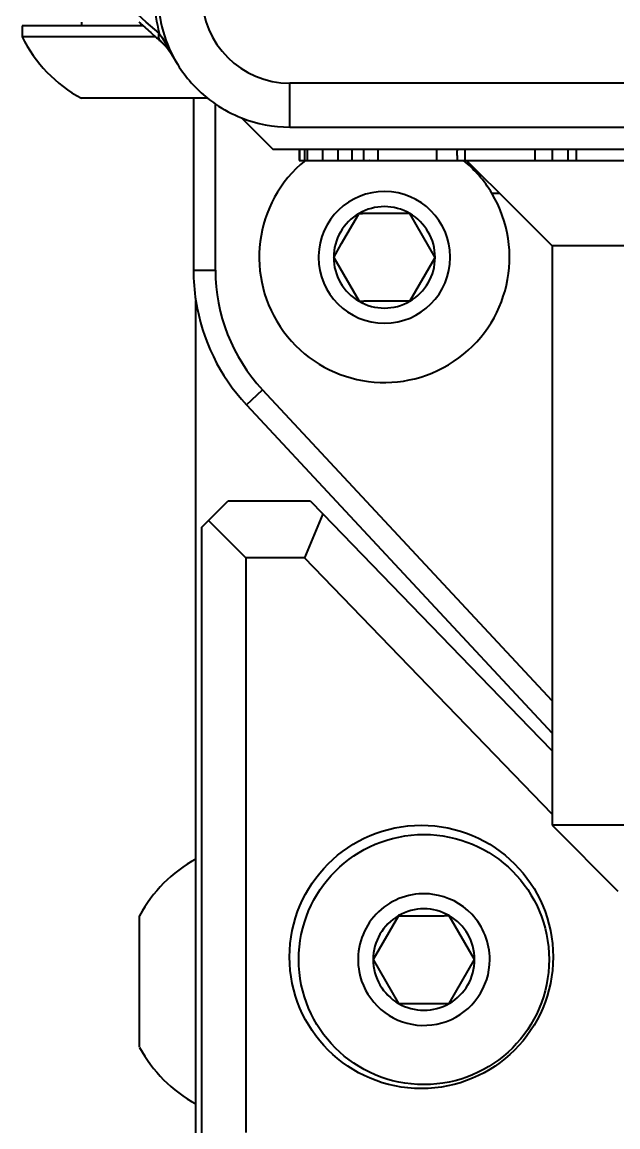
# Model space of a CAD drawing. Header units: millimetres. Extents: x 15 to 415, y 5 to 292.
# Drawn here: x 69.65 to 83.22, y 46.31 to 71.48 of the extents above; entities that cross this region are included whole.
import ezdxf

# ---------------------------------------------------------------- set-up
doc = ezdxf.new("R2010")
doc.units = ezdxf.units.MM
doc.layers.add('Geometries', color=7, linetype='Continuous')

msp = doc.modelspace()

# ---------------------------------------------------------------- linework, layer by layer
at = {"layer": 'Geometries', "linetype": 'Continuous', "lineweight": 40}
for p, q in [((69.648, 71.396), (69.648, 71.149)), ((70.998, 71.396), (69.648, 71.396)), ((70.998, 71.481), (70.998, 71.396)), ((72.407, 71.396), (70.998, 71.396)), ((72.683, 71.149), (69.648, 71.149)), ((73.197, 70.506), (73.198, 70.505)), ((88.948, 70.091), (75.744, 70.091)), ((75.744, 69.091), (75.744, 70.091)), ((73.55, 69.746), (70.998, 69.746)), ((73.873, 69.746), (73.55, 69.746)), ((73.55, 69.746), (73.55, 65.829)), ((74.05, 65.829), (74.05, 69.615)), ((74.647, 69.299), (75.365, 68.581)), ((75.744, 69.091), (79.36, 69.091)), ((79.361, 69.091), (79.36, 69.091)), ((79.361, 69.091), (80.089, 69.091)), ((79.361, 69.091), (79.361, 69.091)), ((80.089, 69.091), (88.948, 69.091)), ((80.089, 69.091), (80.089, 69.091)), ((80.089, 69.091), (80.089, 69.091)), ((75.961, 68.581), (75.365, 68.581)), ((75.961, 68.581), (75.961, 68.331)), ((75.967, 68.581), (75.961, 68.581)), ((75.967, 68.581), (75.967, 68.331)), ((76.078, 68.581), (75.967, 68.581)), ((76.078, 68.581), (76.078, 68.331)), ((76.141, 68.581), (76.078, 68.581)), ((76.489, 68.581), (76.141, 68.581)), ((76.141, 68.581), (76.141, 68.365)), ((76.489, 68.581), (76.489, 68.331)), ((76.839, 68.581), (76.489, 68.581)), ((76.839, 68.581), (76.839, 68.331)), ((77.154, 68.581), (76.839, 68.581)), ((77.154, 68.581), (77.154, 68.331)), ((77.423, 68.581), (77.154, 68.581)), ((77.423, 68.581), (77.423, 68.331)), ((77.75, 68.581), (77.423, 68.581)), ((77.75, 68.581), (77.75, 68.331)), ((79.086, 68.581), (77.75, 68.581)), ((79.086, 68.581), (79.086, 68.331)), ((79.552, 68.581), (79.086, 68.581)), ((79.552, 68.581), (79.552, 68.545)), ((79.73, 68.581), (79.552, 68.581)), ((79.552, 68.442), (79.552, 68.545)), ((79.73, 68.581), (79.73, 68.331)), ((81.326, 68.581), (79.73, 68.581)), ((81.326, 68.581), (81.326, 68.331)), ((81.716, 68.581), (81.326, 68.581)), ((81.716, 68.581), (81.716, 68.331)), ((82.075, 68.581), (81.716, 68.581)), ((82.075, 68.581), (82.075, 68.331)), ((82.262, 68.581), (82.075, 68.581)), ((82.262, 68.581), (82.262, 68.331)), ((83.645, 68.581), (82.262, 68.581)), ((75.961, 68.331), (75.967, 68.331)), ((75.967, 68.331), (76.078, 68.331)), ((76.078, 68.331), (76.099, 68.331)), ((76.099, 68.331), (76.141, 68.331)), ((76.141, 68.365), (76.141, 68.331)), ((76.141, 68.331), (76.377, 68.331)), ((76.377, 68.331), (76.378, 68.331)), ((76.378, 68.331), (76.489, 68.331)), ((76.378, 68.331), (76.378, 68.331)), ((76.489, 68.331), (76.839, 68.331)), ((76.839, 68.331), (77.154, 68.331)), ((77.154, 68.331), (77.423, 68.331)), ((77.423, 68.331), (77.541, 68.331)), ((77.541, 68.331), (77.547, 68.331)), ((77.547, 68.331), (77.548, 68.331)), ((77.549, 68.331), (77.548, 68.331)), ((77.557, 68.331), (77.549, 68.331)), ((77.557, 68.331), (77.75, 68.331)), ((77.75, 68.331), (79.086, 68.331)), ((79.086, 68.331), (79.552, 68.331)), ((79.552, 68.442), (79.552, 68.331)), ((79.552, 68.331), (79.697, 68.331)), ((79.697, 68.331), (79.73, 68.331)), ((79.73, 68.331), (79.766, 68.331)), ((79.766, 68.331), (81.326, 68.331)), ((79.766, 68.331), (80.06, 68.037)), ((81.326, 68.331), (81.716, 68.331)), ((81.716, 68.331), (82.075, 68.331)), ((82.075, 68.331), (82.262, 68.331)), ((82.262, 68.331), (83.645, 68.331)), ((80.06, 68.037), (80.047, 67.993)), ((80.06, 68.037), (80.516, 67.581)), ((80.346, 67.581), (80.516, 67.581)), ((80.516, 67.581), (81.716, 66.381)), ((76.924, 66.435), (77.308, 67.1)), ((77.321, 67.121), (77.308, 67.1)), ((77.321, 67.121), (77.344, 67.121)), ((77.344, 67.121), (77.403, 67.121)), ((78.475, 67.121), (77.403, 67.121)), ((79.053, 66.121), (78.475, 67.121)), ((76.743, 66.121), (76.924, 66.435)), ((81.716, 66.381), (81.716, 56.015)), ((90.092, 66.381), (81.716, 66.381)), ((76.398, 66.121), (76.398, 66.121)), ((76.743, 66.121), (77.321, 65.121)), ((78.475, 65.121), (79.053, 66.121)), ((79.398, 66.121), (79.398, 66.132)), ((73.55, 65.829), (74.05, 65.829)), ((73.605, 52.409), (73.605, 65.13)), ((77.321, 65.121), (77.427, 65.121)), ((77.62, 65.121), (77.427, 65.121)), ((78.475, 65.121), (77.62, 65.121)), ((74.755, 62.764), (75.121, 63.104)), ((81.716, 56.015), (75.121, 63.104)), ((74.755, 62.764), (74.755, 62.764)), ((74.755, 62.764), (81.201, 55.835)), ((73.89, 60.127), (74.34, 60.577)), ((74.34, 60.577), (76.209, 60.577)), ((76.209, 60.577), (76.499, 60.277)), ((76.499, 60.277), (76.075, 59.277)), ((76.499, 60.277), (81.201, 55.408)), ((73.74, 59.977), (73.89, 60.127)), ((73.74, 45.847), (73.74, 59.977)), ((74.74, 59.277), (73.89, 60.127)), ((76.075, 59.277), (74.74, 59.277)), ((74.74, 59.277), (74.74, 46.184)), ((81.716, 53.435), (76.075, 59.277)), ((81.716, 56.015), (81.716, 55.281)), ((81.201, 55.835), (81.716, 55.281)), ((81.716, 54.875), (81.201, 55.408)), ((81.716, 55.281), (81.716, 54.875)), ((81.716, 54.875), (81.716, 53.435)), ((81.716, 53.435), (81.716, 53.181)), ((81.716, 53.181), (83.216, 51.681)), ((94.257, 53.181), (81.716, 53.181)), ((73.605, 46.834), (73.605, 52.409)), ((72.323, 48.121), (72.323, 51.121)), ((78.221, 51.121), (77.643, 50.121)), ((78.221, 51.121), (78.256, 51.121)), ((78.256, 51.121), (79.257, 51.121)), ((79.375, 51.121), (79.257, 51.121)), ((79.953, 50.121), (79.375, 51.121)), ((77.298, 50.121), (77.298, 50.121)), ((77.643, 50.121), (78.221, 49.121)), ((79.375, 49.121), (79.953, 50.121)), ((78.221, 49.121), (79.375, 49.121)), ((73.605, 45.982), (73.605, 46.834))]:
    msp.add_line(p, q, dxfattribs=at)
at = {"layer": 'Geometries', "linetype": 'Continuous', "lineweight": 40, "flags": 128}
for points in [[(72.662, 72.091), (72.663, 71.991), (72.667, 71.891), (72.675, 71.792), (72.685, 71.694), (72.697, 71.597), (72.712, 71.503), (72.729, 71.41), (72.748, 71.318), (72.769, 71.227)], [(72.769, 71.227), (72.476, 71.48), (72.195, 71.737), (72.009, 71.915)], [(72.316, 71.482), (72.316, 71.481), (72.318, 71.479), (72.321, 71.477), (72.324, 71.474), (72.327, 71.471), (72.33, 71.468), (72.334, 71.464), (72.363, 71.438), (72.391, 71.411), (72.4, 71.403), (72.407, 71.396)], [(72.683, 71.149), (72.686, 71.146), (72.692, 71.141), (72.698, 71.136), (72.708, 71.126), (72.72, 71.116), (72.732, 71.106), (72.744, 71.095), (72.757, 71.084), (72.77, 71.073), (72.783, 71.061), (72.798, 71.049), (72.812, 71.037)], [(72.812, 71.037), (72.803, 71.046), (72.793, 71.057), (72.785, 71.069), (72.778, 71.082), (72.769, 71.103), (72.763, 71.125), (72.76, 71.149), (72.76, 71.174), (72.761, 71.191), (72.764, 71.209), (72.768, 71.226)], [(72.768, 71.225), (72.828, 71.141), (72.883, 71.053), (72.936, 70.963), (72.987, 70.871), (73.038, 70.779), (73.09, 70.687), (73.143, 70.596), (73.164, 70.561)], [(72.812, 71.037), (72.814, 71.035), (72.816, 71.034), (72.817, 71.033), (72.818, 71.032), (72.818, 71.031), (72.819, 71.031), (72.82, 71.03), (72.822, 71.028), (72.824, 71.027), (72.825, 71.025), (72.827, 71.024), (72.829, 71.022), (72.83, 71.021), (72.831, 71.02), (72.833, 71.019), (72.834, 71.018), (72.835, 71.017), (72.836, 71.016), (72.837, 71.014), (72.839, 71.013), (72.841, 71.011), (72.842, 71.01), (72.843, 71.009), (72.844, 71.008), (72.845, 71.007), (72.847, 71.005), (72.848, 71.004), (72.849, 71.003), (72.85, 71.002), (72.851, 71.001), (72.852, 71), (72.854, 70.999), (72.855, 70.997), (72.856, 70.996), (72.857, 70.995), (72.858, 70.994), (72.86, 70.992), (72.861, 70.991), (72.863, 70.99), (72.864, 70.989), (72.865, 70.988), (72.866, 70.986), (72.867, 70.985), (72.869, 70.984), (72.87, 70.983), (72.871, 70.982), (72.871, 70.981), (72.873, 70.98), (72.874, 70.978), (72.875, 70.977), (72.877, 70.975), (72.879, 70.973), (72.881, 70.971), (72.883, 70.969), (72.884, 70.968), (72.886, 70.965), (72.888, 70.963), (72.89, 70.961), (72.893, 70.958), (72.895, 70.955), (72.897, 70.953), (72.9, 70.949), (72.903, 70.947), (72.905, 70.944), (72.907, 70.942), (72.909, 70.939), (72.912, 70.936), (72.913, 70.935), (72.914, 70.934), (72.915, 70.932), (72.917, 70.93), (72.919, 70.928), (72.92, 70.926), (72.922, 70.925), (72.923, 70.923), (72.925, 70.92), (72.927, 70.918), (72.929, 70.916), (72.93, 70.914), (72.931, 70.913), (72.932, 70.911), (72.933, 70.91), (72.934, 70.909), (72.935, 70.908), (72.936, 70.907), (72.937, 70.906), (72.938, 70.905), (72.939, 70.904), (72.942, 70.9), (72.946, 70.894), (72.95, 70.889), (72.954, 70.884), (72.957, 70.88), (72.961, 70.875), (72.964, 70.871), (72.965, 70.869), (72.966, 70.868), (72.967, 70.867), (72.968, 70.865), (72.969, 70.864), (72.97, 70.862), (72.971, 70.861), (72.972, 70.859), (72.974, 70.858), (72.975, 70.856), (72.976, 70.854), (72.977, 70.853), (72.979, 70.85), (72.98, 70.848), (72.982, 70.846), (72.983, 70.844), (72.984, 70.843), (72.986, 70.84), (72.988, 70.838), (72.989, 70.835), (72.991, 70.833), (72.993, 70.831), (72.994, 70.829), (72.995, 70.827), (72.996, 70.825), (72.997, 70.824), (72.999, 70.822), (73, 70.82), (73.001, 70.819), (73.002, 70.817), (73.003, 70.815), (73.005, 70.813), (73.006, 70.812), (73.007, 70.811), (73.007, 70.809), (73.008, 70.808), (73.009, 70.807), (73.01, 70.805), (73.011, 70.803), (73.013, 70.802), (73.014, 70.8), (73.015, 70.798), (73.016, 70.796), (73.018, 70.794), (73.019, 70.792), (73.022, 70.788), (73.025, 70.783), (73.028, 70.779), (73.031, 70.775), (73.034, 70.77), (73.037, 70.765), (73.038, 70.763), (73.039, 70.762), (73.04, 70.76), (73.041, 70.758), (73.042, 70.757), (73.044, 70.755), (73.045, 70.753), (73.046, 70.751), (73.047, 70.749), (73.049, 70.747), (73.05, 70.745), (73.052, 70.742), (73.054, 70.739), (73.055, 70.736), (73.058, 70.733), (73.06, 70.729), (73.061, 70.727), (73.063, 70.724), (73.065, 70.721), (73.066, 70.719), (73.068, 70.717), (73.069, 70.714), (73.071, 70.712), (73.072, 70.71), (73.073, 70.708), (73.074, 70.706), (73.075, 70.704)], [(73.075, 70.704), (73.075, 70.704), (73.077, 70.702), (73.078, 70.7), (73.08, 70.697), (73.081, 70.696), (73.082, 70.694), (73.083, 70.693), (73.084, 70.691), (73.085, 70.69), (73.086, 70.688), (73.087, 70.686), (73.089, 70.683), (73.09, 70.681), (73.092, 70.678), (73.093, 70.675), (73.095, 70.673), (73.096, 70.671), (73.098, 70.668), (73.099, 70.666), (73.1, 70.664), (73.102, 70.662), (73.103, 70.66), (73.104, 70.658), (73.106, 70.655), (73.107, 70.653), (73.108, 70.651), (73.11, 70.649), (73.111, 70.646), (73.113, 70.643), (73.115, 70.64), (73.117, 70.637), (73.118, 70.635), (73.119, 70.634), (73.12, 70.632), (73.121, 70.631), (73.122, 70.629), (73.123, 70.628), (73.124, 70.626), (73.126, 70.623), (73.127, 70.62), (73.129, 70.618), (73.13, 70.615), (73.131, 70.614), (73.132, 70.612), (73.133, 70.611), (73.133, 70.61), (73.134, 70.608), (73.136, 70.606), (73.137, 70.604), (73.139, 70.601), (73.14, 70.599), (73.141, 70.598), (73.142, 70.595), (73.144, 70.593), (73.145, 70.59), (73.147, 70.588), (73.149, 70.585), (73.15, 70.582), (73.152, 70.58), (73.153, 70.578), (73.154, 70.577), (73.155, 70.575), (73.155, 70.574), (73.156, 70.572), (73.157, 70.571), (73.158, 70.569), (73.16, 70.567), (73.162, 70.564), (73.163, 70.561), (73.165, 70.558), (73.166, 70.556), (73.167, 70.555), (73.168, 70.553), (73.169, 70.551), (73.171, 70.549), (73.172, 70.546), (73.174, 70.544), (73.176, 70.541), (73.177, 70.539), (73.178, 70.537), (73.179, 70.535), (73.181, 70.532), (73.183, 70.529), (73.185, 70.526), (73.187, 70.523), (73.189, 70.52), (73.189, 70.519), (73.19, 70.517), (73.191, 70.516), (73.192, 70.514), (73.193, 70.513), (73.194, 70.511), (73.196, 70.508), (73.197, 70.506)], [(76.398, 66.157), (76.398, 66.155), (76.398, 66.121)], [(77.298, 50.157), (77.298, 50.155), (77.298, 50.121)], [(77.298, 50.121), (77.298, 50.088), (77.3, 50.054), (77.301, 50.02), (77.304, 49.986), (77.307, 49.956)]]:
    msp.add_lwpolyline(points, dxfattribs=at)
at = {"layer": 'Geometries', "linetype": 'Continuous', "lineweight": 40}
for centre, radius in [((78.74, 50.181), 3), ((78.798, 50.121), 2.85)]:
    msp.add_circle(centre, radius, dxfattribs=at)
for centre, radius, start, end in [((75.744, 72.091), 3, 180, 211.7538), ((75.744, 72.091), 2, 180, 270), ((82.28, 82.105), 14.565, 227.3248, 228.7811), ((72.498, 72.541), 3.172, 206.0373, 241.7773), ((75.744, 72.091), 3, 211.7538, 231.4146), ((75.744, 72.091), 3, 231.4146, 235.6223), ((75.744, 72.091), 3, 235.6223, 248.5557), ((75.744, 72.091), 3, 248.5557, 270), ((77.898, 66.121), 2.85, 129.1484, 30.819), ((77.898, 66.121), 2.85, 41.0526, 50.849), ((77.898, 66.121), 2.85, 30.819, 41.0526), ((77.898, 66.121), 1.5, 0.4024, 178.6381), ((77.898, 66.121), 1.155, 60, 120), ((77.898, 66.121), 1.155, 120, 180), ((77.898, 66.121), 1.155, 0, 60), ((77.898, 66.121), 1.5, 180.029, 0), ((77.898, 66.121), 1.155, 180, 240), ((77.898, 66.121), 1.155, 300, 0), ((78.05, 65.829), 4.5, 180, 188.9261), ((78.05, 65.829), 4, 180, 222.9275), ((78.05, 65.829), 4.5, 188.9261, 222.9275), ((77.898, 66.121), 1.155, 240, 300), ((75.118, 49.621), 3.172, 118.4923, 151.7773), ((78.798, 50.121), 1.5, 82.1848, 178.6381), ((78.798, 50.121), 1.5, 43.4376, 82.1848), ((78.798, 50.121), 1.155, 120, 180), ((78.798, 50.121), 1.155, 60, 120), ((78.798, 50.121), 1.155, 0, 60), ((78.798, 50.121), 1.5, 0, 43.4376), ((78.798, 50.121), 1.155, 180, 240), ((78.798, 50.121), 1.5, 220.3531, 0), ((78.798, 50.121), 1.155, 300, 0), ((78.798, 50.121), 1.5, 186.3244, 220.3531), ((78.798, 50.121), 1.155, 240, 300), ((75.118, 49.621), 3.172, 208.2227, 241.5077)]:
    msp.add_arc(centre, radius, start, end, dxfattribs=at)

doc.saveas('drawing.dxf')
